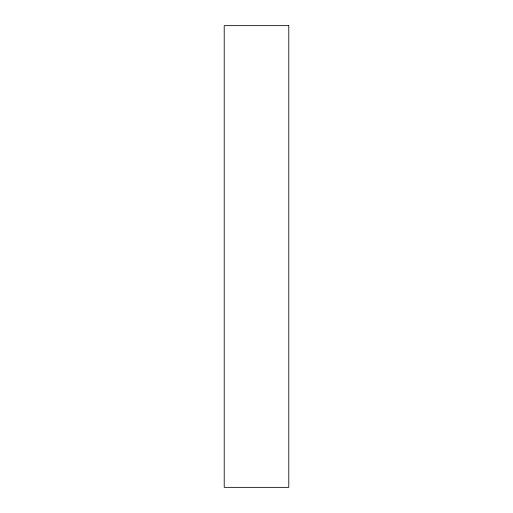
<?xml version="1.0" encoding="UTF-8"?>
<svg xmlns="http://www.w3.org/2000/svg" width="513" height="513" viewBox="0 0 513 513"><rect width="100%" height="100%" fill="white"/><g stroke="black" fill="none" stroke-linecap="round" stroke-linejoin="round"><path stroke-width="0.77" d="M288.787 25.65L224.213 25.65L224.213 487.35L288.787 487.35L288.787 25.65"/></g></svg>
